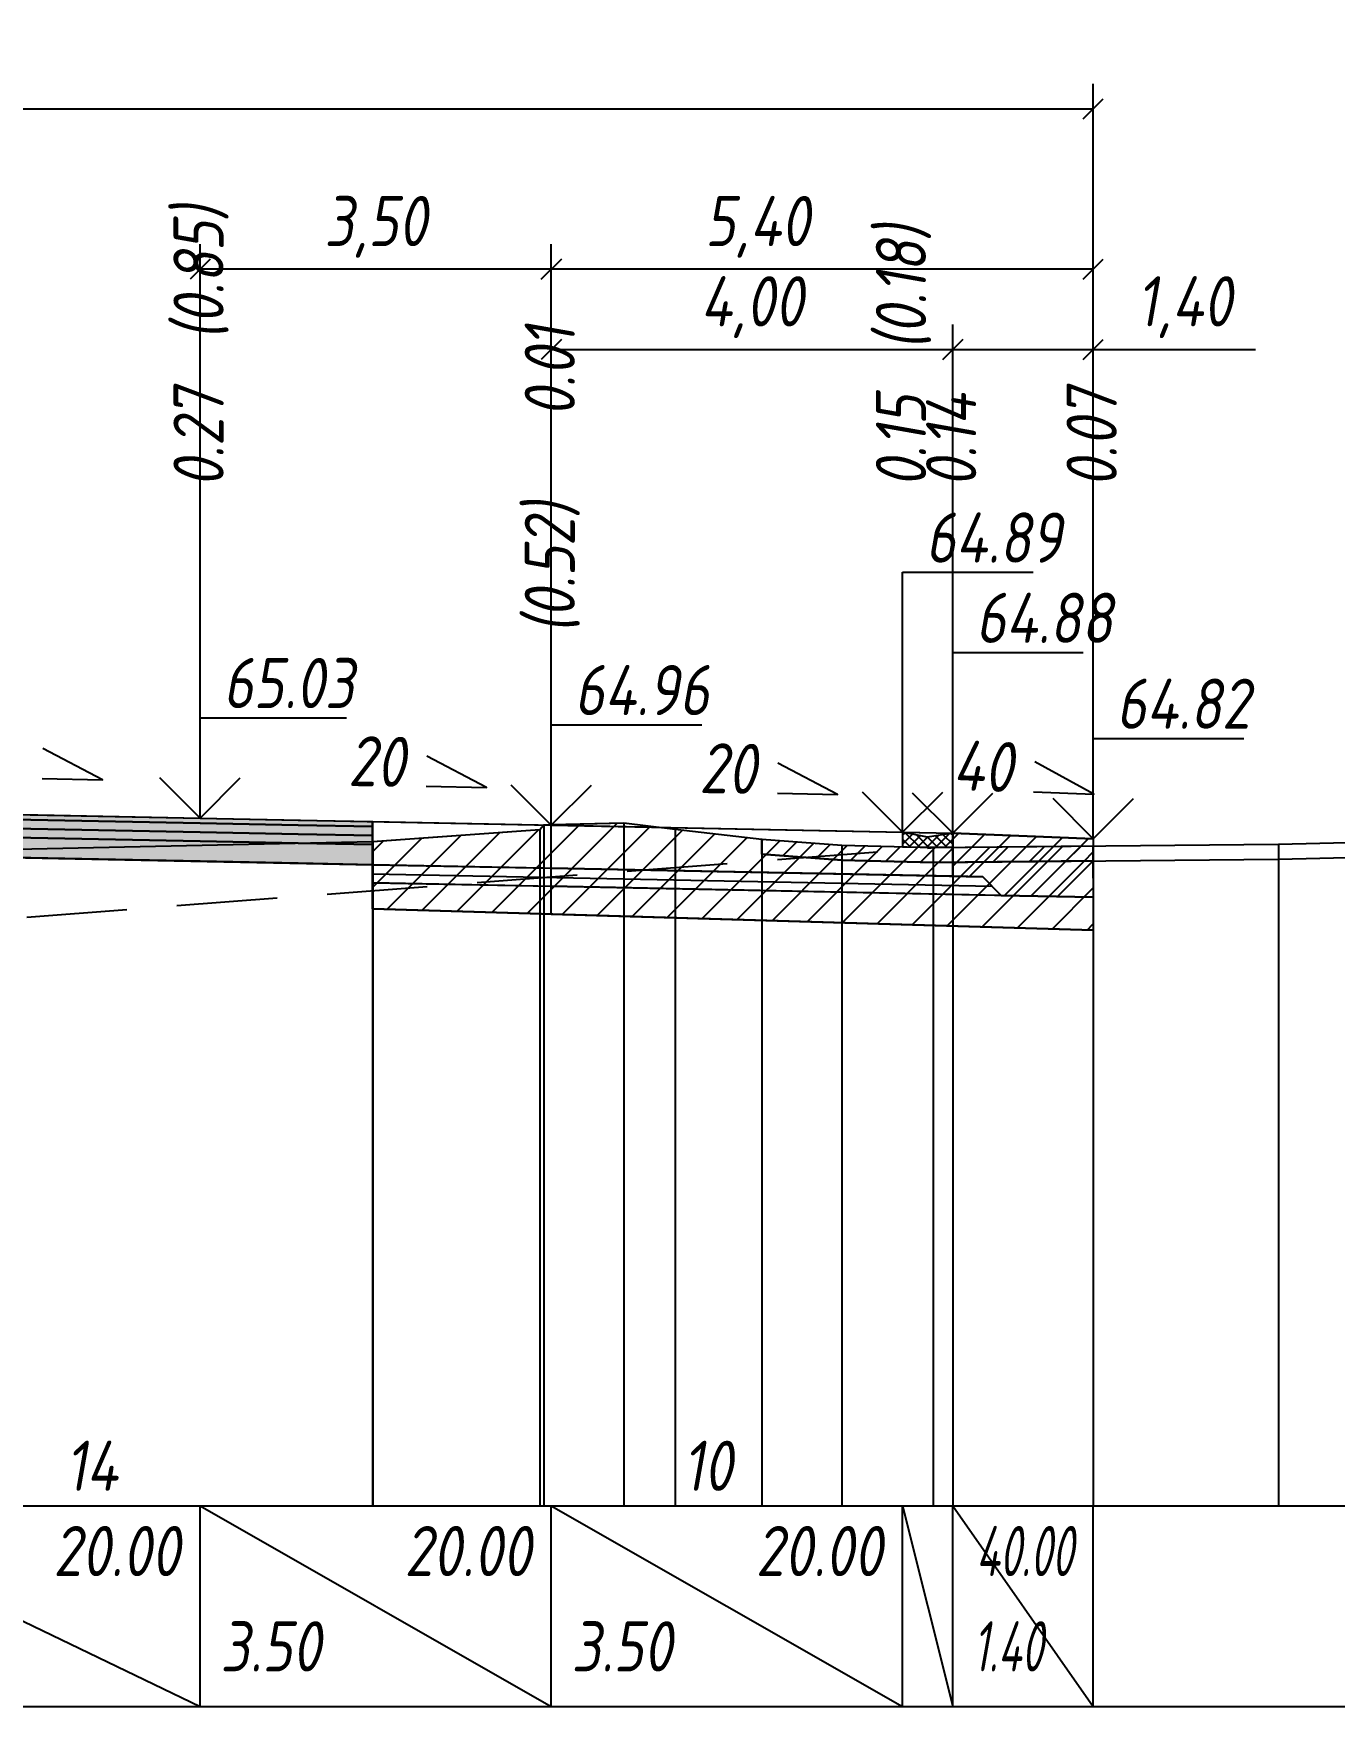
# Model space of a CAD drawing. Extents: x -717 to 1451, y -133302 to 233.
# Drawn here: x -279.3 to -214.5, y -126122 to -126038.6 of the extents above; entities that cross this region are included whole.
import ezdxf
from ezdxf.enums import TextEntityAlignment as Align

# ---------------------------------------------------------------- set-up
doc = ezdxf.new("R2010")
doc.units = 0
doc.linetypes.add('штриховая', pattern=[0.75, 0.5, -0.25])
for name, color, linetype in [('Интерполированный поперечник', 2, 'Continuous'), ('Код_514', 1, 'Continuous'), ('Контур_0', 7, 'Continuous'), ('Контур_2521', 7, 'Continuous'), ('Контур_2564', 7, 'Continuous'), ('Контур_2660', 7, 'Continuous'), ('Контур_2665', 7, 'Continuous'), ('Контур_400', 7, 'Continuous'), ('Контур_508', 7, 'Continuous'), ('Контур_512', 7, 'Continuous'), ('Контур_513', 7, 'Continuous'), ('Контур_818', 7, 'Continuous'), ('Красный поперечник', 1, 'Continuous'), ('Объём_2501', 7, 'Continuous'), ('Объём_2564', 7, 'Continuous'), ('Объём_2650', 7, 'Continuous'), ('Объём_2660', 7, 'Continuous'), ('Объём_2661', 7, 'Continuous'), ('Объём_2662', 7, 'Continuous'), ('Объём_2665', 7, 'Continuous'), ('Объём_2666', 7, 'Continuous'), ('Объём_2667', 7, 'Continuous'), ('Объём_2668', 7, 'Continuous'), ('Объём_2669', 7, 'Continuous'), ('Объём_2675', 7, 'Continuous'), ('Объём_2753', 7, 'Continuous'), ('Откосы', 7, 'Continuous'), ('Отметки покрытия', 7, 'Continuous'), ('Рабочие отметки', 7, 'Continuous'), ('Рабочие отметки доп.', 7, 'Continuous'), ('Слои выравнивания', 7, 'Continuous'), ('Таблица', 7, 'Continuous'), ('Уклоны проезжей части', 7, 'Continuous'), ('Черный поперечник', 3, 'Continuous')]:
    doc.layers.add(name, color=color, linetype=linetype)
for name, color, linetype, true_color in [('Контур_2540', 2, 'Continuous', 0xffff00), ('Контур_2560', 2, 'Continuous', 0xffff00), ('Контур_2561', 7, 'Continuous', 0xff8040), ('Контур_2562', 3, 'Continuous', 0x00ff00), ('Контур_2563', 7, 'Continuous', 0xff8000), ('Контур_2570', 7, 'Continuous', 0x80ff00), ('Контур_2725', 7, 'Continuous', 0x323232), ('Контур_2736', 4, 'Continuous', 0x00ffff), ('Контур_2737', 4, 'Continuous', 0x00ffff), ('Контур_2738', 4, 'Continuous', 0x00ffff), ('Контур_2739', 4, 'Continuous', 0x00ffff), ('Контур_2741', 4, 'Continuous', 0x00ffff), ('Контур_2742', 4, 'Continuous', 0x00ffff), ('Контур_2743', 4, 'Continuous', 0x00ffff), ('Контур_2744', 7, 'Continuous', 0xa4ffff), ('Контур_2745', 7, 'Continuous', 0xa4ffff), ('Контур_2747', 4, 'Continuous', 0x00ffff), ('Контур_2748', 4, 'Continuous', 0x00ffff), ('Контур_2749', 4, 'Continuous', 0x00ffff), ('Контур_2750', 4, 'Continuous', 0x00ffff), ('Контур_2751', 4, 'Continuous', 0x00ffff), ('Контур_2752', 4, 'Continuous', 0x00ffff), ('Контур_2760', 7, 'Continuous', 0x323232), ('Контур_2761', 7, 'Continuous', 0x323232), ('Контур_2762', 7, 'Continuous', 0x323232), ('Контур_2763', 7, 'Continuous', 0x323232), ('Контур_402', 7, 'Continuous', 0xff6464), ('Контур_703', 4, 'Continuous', 0x00ffff), ('Контур_705', 4, 'Continuous', 0x00ffff), ('Контур_707', 4, 'Continuous', 0x00ffff), ('Контур_720', 131, 'Continuous', 0xaaffff), ('Объём_2500', 7, 'Continuous', 0xc0c0c0), ('Объём_2520', 7, 'Continuous', 0x80ffff), ('Объём_2540', 2, 'Continuous', 0xffff00), ('Объём_2560', 2, 'Continuous', 0xffff00), ('Объём_2561', 7, 'Continuous', 0xff8040), ('Объём_2562', 3, 'Continuous', 0x00ff00), ('Объём_2563', 7, 'Continuous', 0xff8000), ('Объём_2570', 7, 'Continuous', 0x80ff00), ('Объём_2600', 7, 'Continuous', 0x808000), ('Объём_2746', 2, 'Continuous', 0xffff00)]:
    doc.layers.add(name, color=color, linetype=linetype, true_color=true_color)
doc.styles.get("Standard").update_dxf_attribs({"font": 'txt', "height": 2.5})
doc.styles.add('М', font='romand.shx', dxfattribs={"width": 0.8, "oblique": 10, "height": 2.5})
doc.dimstyles.new('ISO-25', dxfattribs={"dimtxt": 2.5, "dimasz": 2.5, "dimexe": 1.25, "dimexo": 0.625, "dimtad": 1, "dimtxsty": 'Standard', "dimcen": 2.5, "dimadec": 0, "dimazin": 0, "dimtfac": 1, "dimtmove": 0, "dimatfit": 3, "dimfxl": 1, "dimarcsym": 0})

# ---------------------------------------------------------------- blocks, each defined once
blk = doc.blocks.new('_Oblique')
at = {"color": 0, "linetype": 'ByBlock', "lineweight": -2}
blk.add_line((-0.5, -0.5), (0.5, 0.5), dxfattribs=at)
blk = doc.blocks.new('*D2664')
at = {"color": 0, "lineweight": -2, "transparency": 16777216}
for p, q in [((-233.524, -126077.935), (-233.524, -126053.145)), ((-226.524, -126078.215), (-226.524, -126053.145)), ((-233.524, -126054.395), (-226.524, -126054.395)), ((-226.524, -126054.395), (-218.443, -126054.395))]:
    blk.add_line(p, q, dxfattribs=at)
at = {"layer": 'Defpoints', "color": 0, "transparency": 16777216}
for p in [(-226.524, -126054.395), (-233.524, -126078.56), (-226.524, -126078.84)]:
    blk.add_point(p, dxfattribs=at)
at = {"color": 0, "lineweight": -2, "transparency": 16777216, "rotation": 180}
blk.add_blockref('_Oblique', (-233.524, -126054.395), dxfattribs=at)
at = {"color": 0, "lineweight": -2, "transparency": 16777216}
blk.add_blockref('_Oblique', (-226.524, -126054.395), dxfattribs=at)
at = {"color": 0, "transparency": 16777216, "insert": (-221.983, -126052.282), "char_height": 2.5, "width": 8.75, "attachment_point": 5, "style": 'М'}
blk.add_mtext('1,40', dxfattribs=at)
blk = doc.blocks.new('*D2666')
at = {"color": 0, "lineweight": -2, "transparency": 16777216}
for p, q in [((-253.524, -126077.535), (-253.524, -126053.145)), ((-233.524, -126077.935), (-233.524, -126053.145)), ((-253.524, -126054.395), (-233.524, -126054.395))]:
    blk.add_line(p, q, dxfattribs=at)
at = {"layer": 'Defpoints', "color": 0, "transparency": 16777216}
for p in [(-233.524, -126054.395), (-253.524, -126078.16), (-233.524, -126078.56)]:
    blk.add_point(p, dxfattribs=at)
at = {"color": 0, "lineweight": -2, "transparency": 16777216, "rotation": 180}
blk.add_blockref('_Oblique', (-253.524, -126054.395), dxfattribs=at)
at = {"color": 0, "lineweight": -2, "transparency": 16777216}
blk.add_blockref('_Oblique', (-233.524, -126054.395), dxfattribs=at)
at = {"color": 0, "transparency": 16777216, "insert": (-243.524, -126052.282), "char_height": 2.5, "width": 9.16667, "attachment_point": 5, "style": 'М'}
blk.add_mtext('4,00', dxfattribs=at)
blk = doc.blocks.new('*D2668')
at = {"color": 0, "lineweight": -2, "transparency": 16777216}
for p, q in [((-271.024, -126077.185), (-271.024, -126049.145)), ((-253.524, -126077.535), (-253.524, -126049.145)), ((-253.524, -126050.395), (-271.024, -126050.395))]:
    blk.add_line(p, q, dxfattribs=at)
at = {"layer": 'Defpoints', "color": 0, "transparency": 16777216}
for p in [(-271.024, -126050.395), (-271.024, -126077.81), (-253.524, -126078.16)]:
    blk.add_point(p, dxfattribs=at)
at = {"color": 0, "lineweight": -2, "transparency": 16777216, "rotation": 180}
blk.add_blockref('_Oblique', (-271.024, -126050.395), dxfattribs=at)
at = {"color": 0, "lineweight": -2, "transparency": 16777216}
blk.add_blockref('_Oblique', (-253.524, -126050.395), dxfattribs=at)
at = {"color": 0, "transparency": 16777216, "insert": (-262.274, -126048.282), "char_height": 2.5, "width": 9.58333, "attachment_point": 5, "style": 'М'}
blk.add_mtext('3,50', dxfattribs=at)
blk = doc.blocks.new('*D2669')
at = {"color": 0, "lineweight": -2, "transparency": 16777216}
for p, q in [((-253.524, -126077.535), (-253.524, -126049.145)), ((-226.524, -126078.215), (-226.524, -126049.145)), ((-226.524, -126050.395), (-253.524, -126050.395))]:
    blk.add_line(p, q, dxfattribs=at)
at = {"layer": 'Defpoints', "color": 0, "transparency": 16777216}
for p in [(-253.524, -126050.395), (-253.524, -126078.16), (-226.524, -126078.84)]:
    blk.add_point(p, dxfattribs=at)
at = {"color": 0, "lineweight": -2, "transparency": 16777216, "rotation": 180}
blk.add_blockref('_Oblique', (-253.524, -126050.395), dxfattribs=at)
at = {"color": 0, "lineweight": -2, "transparency": 16777216}
blk.add_blockref('_Oblique', (-226.524, -126050.395), dxfattribs=at)
at = {"color": 0, "transparency": 16777216, "insert": (-243.257, -126048.282), "char_height": 2.5, "width": 9.58333, "attachment_point": 5, "style": 'М'}
blk.add_mtext('5,40', dxfattribs=at)
blk = doc.blocks.new('*D2671')
at = {"color": 0, "lineweight": -2, "transparency": 16777216}
for p, q in [((-361.524, -126078.498), (-361.524, -126041.145)), ((-226.524, -126078.215), (-226.524, -126041.145)), ((-361.524, -126042.395), (-226.524, -126042.395))]:
    blk.add_line(p, q, dxfattribs=at)
at = {"layer": 'Defpoints', "color": 0, "transparency": 16777216}
for p in [(-226.524, -126042.395), (-361.524, -126079.123), (-226.524, -126078.84)]:
    blk.add_point(p, dxfattribs=at)
at = {"color": 0, "lineweight": -2, "transparency": 16777216, "rotation": 180}
blk.add_blockref('_Oblique', (-361.524, -126042.395), dxfattribs=at)
at = {"color": 0, "lineweight": -2, "transparency": 16777216}
blk.add_blockref('_Oblique', (-226.524, -126042.395), dxfattribs=at)
at = {"color": 0, "transparency": 16777216, "insert": (-294.024, -126040.282), "char_height": 2.5, "width": 11.66667, "attachment_point": 5, "style": 'М'}
blk.add_mtext('27,00', dxfattribs=at)

msp = doc.modelspace()

# ---------------------------------------------------------------- hatches: boundary and pattern name
h = msp.add_hatch()
h.set_pattern_fill('ANSI37', color=256, scale=0.1)
h.set_pattern_definition([(45, (-234.77294, -126078.69816), (-0.22451, 0.22451), []), (135, (-234.77294, -126078.69816), (-0.22451, -0.22451), [])])
h.paths.add_polyline_path([(-236.023, -126078.448), (-236.022, -126079.174), (-233.518, -126079.201), (-233.524, -126078.497), (-234.773, -126078.698)])
at = {"layer": 'Объём_2563'}
h = msp.add_hatch(dxfattribs=at)
h.set_pattern_fill('ANSI31', color=256, scale=0.3)
h.set_pattern_definition([(45, (-483.3025, 24.975), (-0.673519209, 0.673519209), [])])
h.paths.add_polyline_path([(-231.105, -126081.596), (-232.024, -126080.677), (-233.524, -126080.647), (-233.524, -126078.497), (-226.524, -126078.777), (-226.524, -126081.687)])
at = {"layer": 'Объём_2570'}
h = msp.add_hatch(dxfattribs=at)
h.set_pattern_fill('ANSI31', color=256, scale=0.2)
h.set_pattern_definition([(45, (-483.30246, 24.97495), (-0.449012806, 0.449012806), [])])
h.paths.add_polyline_path([(-226.524, -126079.884), (-234.492, -126079.966), (-239.042, -126079.845), (-243.036, -126079.548), (-243.036, -126078.798), (-239.042, -126079.095), (-234.492, -126079.216), (-226.524, -126079.134)])
at = {"layer": 'Объём_2600'}
h = msp.add_hatch(dxfattribs=at)
h.set_pattern_fill('ANSI31', color=6, scale=0.4)
h.set_pattern_definition([(45, (-483.3025, 24.975), (-0.898025612, 0.898025612), [])])
h.paths.add_polyline_path([(-226.524, -126083.34), (-262.428, -126082.263), (-262.423, -126078.914), (-254.094, -126078.308), (-253.892, -126078.08), (-249.911, -126077.982), (-247.35, -126078.305), (-243.036, -126078.798), (-243.036, -126079.548), (-239.042, -126079.845), (-234.492, -126079.966), (-226.524, -126079.884)])
at = {"layer": 'Слои выравнивания'}
for color, points in [(2, [(-290.429, -126077.359), (-271.024, -126077.747), (-266.136, -126077.845), (-262.428, -126077.919), (-262.428, -126078.169), (-266.136, -126078.095), (-271.024, -126077.997), (-290.429, -126077.609)]), (3, [(-290.429, -126077.609), (-271.024, -126077.997), (-266.136, -126078.095), (-262.428, -126078.169), (-262.428, -126078.619), (-266.136, -126078.545), (-271.024, -126078.447), (-290.429, -126078.059)]), (4, [(-290.429, -126078.059), (-271.024, -126078.447), (-266.136, -126078.545), (-262.428, -126078.619), (-262.428, -126079.069), (-266.136, -126078.995), (-271.024, -126078.897), (-290.429, -126078.509)]), (5, [(-290.429, -126078.509), (-271.024, -126078.897), (-266.136, -126078.995), (-262.428, -126079.069), (-262.428, -126080.069), (-266.136, -126079.995), (-271.024, -126079.897), (-290.429, -126079.509)])]:
    msp.add_hatch(color=color, dxfattribs=at).paths.add_polyline_path(points)

# ---------------------------------------------------------------- linework, layer by layer
msp.add_lwpolyline([(-236.023, -126078.448), (-236.022, -126079.174), (-233.518, -126079.201), (-233.524, -126078.497), (-234.773, -126078.698), (-236.023, -126078.448)])
at = {"layer": 'Интерполированный поперечник', "linetype": 'штриховая', "ltscale": 10, "flags": 128}
msp.add_lwpolyline([(-384.346, -126090.71), (-234.418, -126079.215)], dxfattribs=at)
at = {"layer": 'Код_514'}
for p, q in [((-291.774, -126112.025), (-271.024, -126122.025)), ((-271.024, -126122.025), (-271.024, -126112.025)), ((-271.024, -126112.025), (-253.524, -126122.025)), ((-253.524, -126122.025), (-253.524, -126112.025)), ((-253.524, -126112.025), (-236.024, -126122.025)), ((-236.024, -126122.025), (-236.024, -126112.025)), ((-236.024, -126112.025), (-233.524, -126122.025)), ((-233.524, -126122.025), (-233.524, -126112.025)), ((-233.524, -126112.025), (-226.524, -126122.025)), ((-226.524, -126122.025), (-226.524, -126112.025))]:
    msp.add_line(p, q, dxfattribs=at)
at = {"layer": 'Контур_0', "flags": 128}
for points in [[(-262.428, -126077.919), (-233.524, -126078.497), (-233.524, -126080.647), (-262.428, -126080.069), (-262.428, -126077.919), (-262.428, -126077.919)], [(-226.524, -126078.777), (-226.524, -126078.777), (-226.524, -126078.777), (-226.524, -126078.777), (-226.524, -126078.777), (-226.524, -126078.777), (-226.524, -126078.777), (-226.524, -126078.777), (-226.524, -126078.777), (-226.524, -126078.777), (-226.524, -126078.777), (-226.524, -126078.777), (-226.524, -126078.777), (-226.524, -126078.777), (-226.524, -126078.777), (-226.524, -126080.734)], [(-226.524, -126078.777), (-226.524, -126078.777), (-226.524, -126078.777), (-226.524, -126078.777), (-226.524, -126078.777), (-226.524, -126078.777), (-226.524, -126078.777), (-226.524, -126078.777), (-226.524, -126078.777), (-226.524, -126078.777), (-226.524, -126078.777), (-226.524, -126078.777), (-226.524, -126078.777), (-226.524, -126078.777), (-226.524, -126078.777), (-226.524, -126080.734), (-226.524, -126080.734), (-226.524, -126079.134), (-226.524, -126079.134), (-226.524, -126079.134), (-226.524, -126079.134), (-226.524, -126079.134), (-226.524, -126079.134), (-226.524, -126079.134), (-226.524, -126079.134), (-226.524, -126079.134), (-226.524, -126079.134), (-226.524, -126079.134), (-226.524, -126079.134), (-226.524, -126079.134)], [(-253.524, -126080.247), (-232.024, -126080.677), (-231.105, -126081.596), (-262.428, -126080.969), (-262.428, -126080.069), (-253.524, -126080.247), (-253.524, -126080.247)], [(-233.524, -126080.647), (-232.024, -126080.677), (-231.105, -126081.596), (-226.524, -126081.687)]]:
    msp.add_lwpolyline(points, dxfattribs=at)
at = {"layer": 'Контур_2521', "color": 250, "flags": 128}
msp.add_lwpolyline([(-262.428, -126080.519), (-231.564, -126081.137)], dxfattribs=at)
at = {"layer": 'Контур_2540', "flags": 128}
msp.add_lwpolyline([(-253.524, -126081.147), (-226.524, -126081.687), (-226.524, -126083.34), (-262.428, -126082.263), (-262.428, -126080.969), (-253.524, -126081.147), (-253.524, -126081.147)], dxfattribs=at)
at = {"layer": 'Контур_2560', "flags": 128}
msp.add_lwpolyline([(-233.524, -126078.497), (-226.524, -126078.777), (-226.524, -126078.777), (-226.524, -126078.777)], dxfattribs=at)
at = {"layer": 'Контур_2561', "flags": 128}
msp.add_lwpolyline([(-233.524, -126078.497), (-233.524, -126078.497), (-226.524, -126078.777), (-226.524, -126078.777), (-233.524, -126078.497)], dxfattribs=at)
at = {"layer": 'Контур_2562', "flags": 128}
msp.add_lwpolyline([(-226.524, -126078.777), (-226.524, -126078.777), (-226.524, -126078.777), (-226.524, -126078.777), (-226.524, -126078.777)], dxfattribs=at)
at = {"layer": 'Контур_2563', "flags": 128}
msp.add_lwpolyline([(-231.105, -126081.596), (-232.024, -126080.677), (-233.524, -126080.647), (-233.524, -126078.497), (-226.524, -126078.777), (-226.524, -126081.687), (-231.105, -126081.596), (-231.105, -126081.596)], dxfattribs=at)
at = {"layer": 'Контур_2564', "flags": 128}
msp.add_lwpolyline([(-233.524, -126078.497), (-226.524, -126078.777)], dxfattribs=at)
at = {"layer": 'Контур_2570', "flags": 128}
msp.add_lwpolyline([(-342.381, -126080.431), (-316.427, -126079.994), (-309.176, -126079.868), (-299.613, -126079.704), (-291.774, -126079.538), (-262.428, -126078.917), (-262.423, -126078.914), (-254.094, -126078.308), (-253.892, -126078.08), (-249.911, -126077.982), (-247.35, -126078.305), (-243.036, -126078.798), (-243.036, -126079.548), (-239.042, -126079.845), (-234.492, -126079.966), (-234.492, -126079.966), (-217.284, -126079.788), (-201.524, -126079.406)], dxfattribs=at)
at = {"layer": 'Контур_2660', "flags": 128}
msp.add_lwpolyline([(-262.428, -126082.263), (-226.524, -126083.34)], dxfattribs=at)
at = {"layer": 'Контур_2665', "flags": 128}
msp.add_lwpolyline([(-226.524, -126078.777), (-226.524, -126078.777)], dxfattribs=at)
at = {"layer": 'Контур_2725', "flags": 128}
msp.add_lwpolyline([(-342.381, -126080.495), (-330.024, -126080.247), (-322.413, -126080.095), (-322.413, -126080.145), (-316.427, -126080.026), (-312.524, -126079.947), (-309.176, -126079.881), (-304.71, -126079.791), (-304.71, -126079.841), (-299.613, -126079.739), (-291.774, -126079.582), (-291.774, -126079.538), (-291.644, -126079.535), (-290.429, -126079.559), (-290.429, -126079.509), (-271.024, -126079.897), (-266.136, -126079.995), (-262.428, -126080.069)], dxfattribs=at)
at = {"layer": 'Контур_2736', "flags": 128}
msp.add_lwpolyline([(-226.524, -126078.777), (-226.524, -126078.777)], dxfattribs=at)
at = {"layer": 'Контур_2737', "flags": 128}
msp.add_lwpolyline([(-226.524, -126078.777), (-226.524, -126078.777)], dxfattribs=at)
at = {"layer": 'Контур_2738', "flags": 128}
msp.add_lwpolyline([(-226.524, -126078.777), (-226.524, -126078.777)], dxfattribs=at)
at = {"layer": 'Контур_2739', "flags": 128}
msp.add_lwpolyline([(-226.524, -126078.777), (-226.524, -126078.777)], dxfattribs=at)
at = {"layer": 'Контур_2741', "flags": 128}
msp.add_lwpolyline([(-226.524, -126079.134), (-226.524, -126079.134)], dxfattribs=at)
at = {"layer": 'Контур_2742', "flags": 128}
msp.add_lwpolyline([(-226.524, -126079.134), (-226.524, -126079.134)], dxfattribs=at)
at = {"layer": 'Контур_2743', "flags": 128}
msp.add_lwpolyline([(-226.524, -126079.134), (-226.524, -126079.134)], dxfattribs=at)
at = {"layer": 'Контур_2744', "flags": 128}
msp.add_lwpolyline([(-226.524, -126079.134), (-226.524, -126079.134)], dxfattribs=at)
msp.add_lwpolyline([(-226.524, -126079.134), (-226.524, -126079.134)], dxfattribs=at)
msp.add_lwpolyline([(-226.524, -126079.134), (-226.524, -126079.134)], dxfattribs=at)
msp.add_lwpolyline([(-226.524, -126079.134), (-226.524, -126079.134)], dxfattribs=at)
msp.add_lwpolyline([(-226.524, -126079.134), (-226.524, -126079.134)], dxfattribs=at)
msp.add_lwpolyline([(-226.524, -126079.134), (-226.524, -126079.134)], dxfattribs=at)
at = {"layer": 'Контур_2745', "flags": 128}
msp.add_lwpolyline([(-226.524, -126078.777), (-226.524, -126078.777)], dxfattribs=at)
msp.add_lwpolyline([(-226.524, -126078.777), (-226.524, -126078.777)], dxfattribs=at)
msp.add_lwpolyline([(-226.524, -126078.777), (-226.524, -126078.777)], dxfattribs=at)
msp.add_lwpolyline([(-226.524, -126078.777), (-226.524, -126078.777)], dxfattribs=at)
msp.add_lwpolyline([(-226.524, -126078.777), (-226.524, -126078.777)], dxfattribs=at)
msp.add_lwpolyline([(-226.524, -126078.777), (-226.524, -126078.777)], dxfattribs=at)
at = {"layer": 'Контур_2747', "flags": 128}
msp.add_lwpolyline([(-226.524, -126078.777), (-226.524, -126078.777)], dxfattribs=at)
at = {"layer": 'Контур_2748', "flags": 128}
msp.add_lwpolyline([(-226.524, -126078.777), (-226.524, -126078.777)], dxfattribs=at)
at = {"layer": 'Контур_2749', "flags": 128}
msp.add_lwpolyline([(-226.524, -126078.777), (-226.524, -126078.777)], dxfattribs=at)
at = {"layer": 'Контур_2750', "flags": 128}
msp.add_lwpolyline([(-226.524, -126079.134), (-226.524, -126079.134)], dxfattribs=at)
at = {"layer": 'Контур_2751', "flags": 128}
msp.add_lwpolyline([(-226.524, -126079.134), (-226.524, -126079.134)], dxfattribs=at)
at = {"layer": 'Контур_2752', "flags": 128}
msp.add_lwpolyline([(-226.524, -126079.134), (-226.524, -126079.134)], dxfattribs=at)
at = {"layer": 'Контур_2760', "flags": 128}
msp.add_lwpolyline([(-344.881, -126078.395), (-342.381, -126078.345), (-330.024, -126078.097), (-322.413, -126077.945), (-316.427, -126077.826), (-312.524, -126077.747), (-309.176, -126077.681), (-304.71, -126077.591), (-299.613, -126077.489), (-291.774, -126077.332), (-291.644, -126077.335), (-290.429, -126077.359), (-271.024, -126077.747), (-266.136, -126077.845), (-262.428, -126077.919)], dxfattribs=at)
at = {"layer": 'Контур_2761', "flags": 128}
msp.add_lwpolyline([(-342.381, -126078.595), (-330.024, -126078.347), (-322.413, -126078.195), (-316.427, -126078.076), (-312.524, -126077.997), (-309.176, -126077.931), (-304.71, -126077.841), (-299.613, -126077.739), (-291.774, -126077.582), (-291.644, -126077.585), (-290.429, -126077.609), (-271.024, -126077.997), (-266.136, -126078.095), (-262.428, -126078.169)], dxfattribs=at)
at = {"layer": 'Контур_2762', "flags": 128}
msp.add_lwpolyline([(-342.381, -126079.045), (-330.024, -126078.797), (-322.413, -126078.645), (-316.427, -126078.526), (-312.524, -126078.447), (-309.176, -126078.381), (-304.71, -126078.291), (-299.613, -126078.189), (-291.774, -126078.032), (-291.644, -126078.035), (-290.429, -126078.059), (-271.024, -126078.447), (-266.136, -126078.545), (-262.428, -126078.619)], dxfattribs=at)
at = {"layer": 'Контур_2763', "flags": 128}
msp.add_lwpolyline([(-342.381, -126079.495), (-330.024, -126079.247), (-322.413, -126079.095), (-316.427, -126078.976), (-312.524, -126078.897), (-309.176, -126078.831), (-304.71, -126078.741), (-299.613, -126078.639), (-291.774, -126078.482), (-291.644, -126078.485), (-290.429, -126078.509), (-271.024, -126078.897), (-266.136, -126078.995), (-262.428, -126079.069)], dxfattribs=at)
at = {"layer": 'Контур_400', "flags": 128}
msp.add_lwpolyline([(-291.774, -126077.332), (-271.024, -126077.747), (-253.524, -126078.097), (-253.524, -126078.097), (-253.524, -126078.097), (-253.524, -126078.097), (-236.024, -126078.447), (-236.024, -126078.447), (-233.524, -126078.497)], dxfattribs=at)
at = {"layer": 'Контур_402', "flags": 128}
msp.add_lwpolyline([(-342.381, -126080.495), (-322.413, -126080.095), (-322.413, -126080.145), (-304.71, -126079.791), (-304.71, -126079.841), (-291.774, -126079.582), (-291.774, -126079.538), (-291.644, -126079.535), (-290.429, -126079.559), (-290.429, -126079.509), (-262.428, -126080.069), (-262.428, -126082.263), (-226.524, -126083.34)], dxfattribs=at)
at = {"layer": 'Контур_508', "flags": 128}
msp.add_lwpolyline([(-342.381, -126080.495), (-322.413, -126080.095), (-322.413, -126080.145), (-304.71, -126079.791), (-304.71, -126079.841), (-291.774, -126079.582), (-291.774, -126079.538), (-291.644, -126079.535), (-290.429, -126079.559), (-290.429, -126079.509), (-262.428, -126080.069), (-262.428, -126082.263), (-226.524, -126083.34)], dxfattribs=at)
at = {"layer": 'Контур_512', "flags": 128}
msp.add_lwpolyline([(-262.428, -126082.263), (-226.524, -126083.34)], dxfattribs=at)
at = {"layer": 'Контур_513', "flags": 128}
msp.add_lwpolyline([(-342.381, -126080.495), (-322.413, -126080.095), (-322.413, -126080.145), (-304.71, -126079.791), (-304.71, -126079.841), (-291.774, -126079.582), (-291.774, -126079.538), (-291.644, -126079.535), (-290.429, -126079.559), (-290.429, -126079.509), (-262.428, -126080.069), (-262.428, -126082.263), (-226.524, -126083.34)], dxfattribs=at)
at = {"layer": 'Контур_703', "flags": 128}
for points in [[(-226.524, -126078.777), (-226.524, -126078.777)], [(-226.524, -126078.777), (-226.524, -126080.734)]]:
    msp.add_lwpolyline(points, dxfattribs=at)
at = {"layer": 'Контур_705', "flags": 128}
msp.add_lwpolyline([(-226.524, -126078.777), (-226.524, -126078.777)], dxfattribs=at)
at = {"layer": 'Контур_707', "flags": 128}
msp.add_lwpolyline([(-226.524, -126080.734), (-226.524, -126079.134)], dxfattribs=at)
at = {"layer": 'Контур_720', "flags": 128}
msp.add_lwpolyline([(-226.524, -126080.734), (-226.524, -126080.734)], dxfattribs=at)
at = {"layer": 'Контур_818', "flags": 128}
msp.add_lwpolyline([(-342.381, -126080.431), (-316.427, -126079.994), (-309.176, -126079.868), (-299.613, -126079.704), (-291.774, -126079.538), (-262.428, -126078.917), (-262.423, -126078.914), (-254.094, -126078.308), (-253.892, -126078.08), (-249.911, -126077.982), (-247.35, -126078.305), (-243.036, -126078.798), (-243.036, -126079.548), (-239.042, -126079.845), (-234.492, -126079.966), (-234.492, -126079.966), (-226.524, -126079.884)], dxfattribs=at)
at = {"layer": 'Красный поперечник'}
for p, q in [((-291.774, -126077.332), (-271.024, -126077.747)), ((-271.024, -126077.747), (-253.524, -126078.097)), ((-253.524, -126078.097), (-236.024, -126078.447)), ((-236.024, -126078.447), (-233.524, -126078.497)), ((-233.524, -126078.497), (-226.524, -126078.777)), ((-262.428, -126082.263), (-262.428, -126112.025)), ((-226.524, -126083.34), (-226.524, -126112.025))]:
    msp.add_line(p, q, dxfattribs=at)
at = {"layer": 'Объём_2500', "flags": 128}
for points in [[(-262.428, -126077.919), (-233.524, -126078.497), (-233.524, -126080.647), (-262.428, -126080.069), (-262.428, -126077.919), (-262.428, -126077.919)], [(-253.524, -126078.097), (-233.524, -126078.497), (-233.524, -126080.647), (-253.524, -126080.247), (-253.524, -126078.097)]]:
    msp.add_lwpolyline(points, dxfattribs=at)
at = {"layer": 'Объём_2501', "flags": 128}
for points in [[(-291.774, -126077.332), (-271.024, -126077.747), (-253.524, -126078.097), (-253.524, -126078.097), (-253.524, -126078.097), (-253.524, -126078.097), (-236.024, -126078.447), (-236.024, -126078.447), (-233.524, -126078.497)], [(-253.524, -126078.097), (-236.024, -126078.447), (-236.024, -126078.447), (-233.524, -126078.497)]]:
    msp.add_lwpolyline(points, dxfattribs=at)
at = {"layer": 'Объём_2520', "color": 250, "flags": 128}
for points in [[(-253.524, -126080.247), (-232.024, -126080.677), (-231.105, -126081.596), (-262.428, -126080.969), (-262.428, -126080.069), (-253.524, -126080.247), (-253.524, -126080.247)], [(-253.524, -126080.247), (-232.024, -126080.677), (-231.105, -126081.596), (-253.524, -126081.147), (-253.524, -126080.247)]]:
    msp.add_lwpolyline(points, dxfattribs=at)
at = {"layer": 'Объём_2540', "flags": 128}
for points in [[(-253.524, -126081.147), (-226.524, -126081.687), (-226.524, -126083.34), (-262.428, -126082.263), (-262.428, -126080.969), (-253.524, -126081.147), (-253.524, -126081.147)], [(-253.524, -126081.147), (-226.524, -126081.687), (-226.524, -126083.34), (-253.524, -126082.53), (-253.524, -126081.147)]]:
    msp.add_lwpolyline(points, dxfattribs=at)
at = {"layer": 'Объём_2560', "flags": 128}
msp.add_lwpolyline([(-233.524, -126078.497), (-226.524, -126078.777), (-226.524, -126078.777), (-226.524, -126078.777)], dxfattribs=at)
msp.add_lwpolyline([(-233.524, -126078.497), (-226.524, -126078.777), (-226.524, -126078.777), (-226.524, -126078.777)], dxfattribs=at)
at = {"layer": 'Объём_2561', "flags": 128}
msp.add_lwpolyline([(-233.524, -126078.497), (-233.524, -126078.497), (-226.524, -126078.777), (-226.524, -126078.777), (-233.524, -126078.497)], dxfattribs=at)
msp.add_lwpolyline([(-233.524, -126078.497), (-233.524, -126078.497), (-226.524, -126078.777), (-226.524, -126078.777), (-233.524, -126078.497)], dxfattribs=at)
at = {"layer": 'Объём_2562', "flags": 128}
msp.add_lwpolyline([(-226.524, -126078.777), (-226.524, -126078.777), (-226.524, -126078.777), (-226.524, -126078.777), (-226.524, -126078.777)], dxfattribs=at)
msp.add_lwpolyline([(-226.524, -126078.777), (-226.524, -126078.777), (-226.524, -126078.777), (-226.524, -126078.777), (-226.524, -126078.777)], dxfattribs=at)
at = {"layer": 'Объём_2563', "color": 250, "flags": 128}
msp.add_lwpolyline([(-231.105, -126081.596), (-232.024, -126080.677), (-233.524, -126080.647), (-233.524, -126078.497), (-226.524, -126078.777), (-226.524, -126081.687), (-231.105, -126081.596), (-231.105, -126081.596)], dxfattribs=at)
msp.add_lwpolyline([(-231.105, -126081.596), (-232.024, -126080.677), (-233.524, -126080.647), (-233.524, -126078.497), (-226.524, -126078.777), (-226.524, -126081.687), (-231.105, -126081.596), (-231.105, -126081.596)], dxfattribs=at)
at = {"layer": 'Объём_2564', "flags": 128}
msp.add_lwpolyline([(-233.524, -126078.497), (-226.524, -126078.777)], dxfattribs=at)
msp.add_lwpolyline([(-233.524, -126078.497), (-226.524, -126078.777)], dxfattribs=at)
at = {"layer": 'Объём_2570', "flags": 128}
msp.add_lwpolyline([(-226.524, -126079.884), (-234.492, -126079.966), (-239.042, -126079.845), (-243.036, -126079.548), (-243.036, -126078.798), (-239.042, -126079.095), (-234.492, -126079.216), (-226.524, -126079.134), (-226.524, -126079.884), (-226.524, -126079.884)], dxfattribs=at)
msp.add_lwpolyline([(-226.524, -126079.884), (-234.492, -126079.966), (-239.042, -126079.845), (-243.036, -126079.548), (-243.036, -126078.798), (-239.042, -126079.095), (-234.492, -126079.216), (-226.524, -126079.134), (-226.524, -126079.884), (-226.524, -126079.884)], dxfattribs=at)
at = {"layer": 'Объём_2650', "color": 6, "flags": 128}
for points in [[(-226.524, -126083.34), (-262.428, -126082.263), (-262.423, -126078.914), (-254.094, -126078.308), (-253.892, -126078.08), (-249.911, -126077.982), (-247.35, -126078.305), (-243.036, -126078.798), (-243.036, -126079.548), (-239.042, -126079.845), (-234.492, -126079.966), (-226.524, -126079.884), (-226.524, -126083.34), (-226.524, -126083.34)], [(-253.524, -126078.071), (-249.911, -126077.982), (-247.35, -126078.305), (-243.036, -126078.798), (-243.036, -126079.548), (-239.042, -126079.845), (-234.492, -126079.966), (-226.524, -126079.884), (-226.524, -126083.34), (-226.524, -126083.34), (-226.524, -126083.34), (-253.524, -126082.53), (-253.524, -126078.071)]]:
    msp.add_lwpolyline(points, dxfattribs=at)
at = {"layer": 'Объём_2660', "flags": 128}
for points in [[(-262.428, -126082.263), (-226.524, -126083.34)], [(-253.524, -126082.53), (-226.524, -126083.34)]]:
    msp.add_lwpolyline(points, dxfattribs=at)
at = {"layer": 'Объём_2661', "flags": 128}
msp.add_lwpolyline([(-226.524, -126078.777), (-226.524, -126080.734)], dxfattribs=at)
msp.add_lwpolyline([(-226.524, -126078.777), (-226.524, -126080.734)], dxfattribs=at)
at = {"layer": 'Объём_2662', "flags": 128}
msp.add_lwpolyline([(-226.524, -126080.734), (-226.524, -126079.134)], dxfattribs=at)
msp.add_lwpolyline([(-226.524, -126080.734), (-226.524, -126079.134)], dxfattribs=at)
at = {"layer": 'Объём_2665', "flags": 128}
msp.add_lwpolyline([(-226.524, -126078.777), (-226.524, -126078.777)], dxfattribs=at)
msp.add_lwpolyline([(-226.524, -126078.777), (-226.524, -126078.777)], dxfattribs=at)
at = {"layer": 'Объём_2666', "flags": 128}
msp.add_lwpolyline([(-226.524, -126078.777), (-226.524, -126078.777)], dxfattribs=at)
msp.add_lwpolyline([(-226.524, -126078.777), (-226.524, -126078.777)], dxfattribs=at)
at = {"layer": 'Объём_2667', "flags": 128}
for points in [[(-226.524, -126078.777), (-226.524, -126078.777)], [(-226.524, -126078.777), (-226.524, -126078.777)], [(-226.524, -126079.134), (-226.524, -126079.134)], [(-226.524, -126079.134), (-226.524, -126079.134)]]:
    msp.add_lwpolyline(points, dxfattribs=at)
at = {"layer": 'Объём_2668', "flags": 128}
for points in [[(-226.524, -126078.777), (-226.524, -126078.777)], [(-226.524, -126078.777), (-226.524, -126078.777)], [(-226.524, -126079.134), (-226.524, -126079.134)], [(-226.524, -126079.134), (-226.524, -126079.134)]]:
    msp.add_lwpolyline(points, dxfattribs=at)
at = {"layer": 'Объём_2669', "flags": 128}
for points in [[(-226.524, -126078.777), (-226.524, -126078.777)], [(-226.524, -126078.777), (-226.524, -126078.777)], [(-226.524, -126079.134), (-226.524, -126079.134)], [(-226.524, -126079.134), (-226.524, -126079.134)]]:
    msp.add_lwpolyline(points, dxfattribs=at)
at = {"layer": 'Объём_2675', "flags": 128}
for points in [[(-226.524, -126078.777), (-226.524, -126078.777)], [(-226.524, -126078.777), (-226.524, -126078.777)], [(-226.524, -126078.777), (-226.524, -126078.777)], [(-226.524, -126078.777), (-226.524, -126078.777)], [(-226.524, -126078.777), (-226.524, -126078.777)], [(-226.524, -126078.777), (-226.524, -126078.777)], [(-226.524, -126078.777), (-226.524, -126078.777)], [(-226.524, -126078.777), (-226.524, -126078.777)], [(-226.524, -126078.777), (-226.524, -126078.777)], [(-226.524, -126078.777), (-226.524, -126078.777)], [(-226.524, -126078.777), (-226.524, -126078.777)], [(-226.524, -126078.777), (-226.524, -126078.777)], [(-226.524, -126079.134), (-226.524, -126079.134)], [(-226.524, -126079.134), (-226.524, -126079.134)], [(-226.524, -126079.134), (-226.524, -126079.134)], [(-226.524, -126079.134), (-226.524, -126079.134)], [(-226.524, -126079.134), (-226.524, -126079.134)], [(-226.524, -126079.134), (-226.524, -126079.134)], [(-226.524, -126079.134), (-226.524, -126079.134)], [(-226.524, -126079.134), (-226.524, -126079.134)], [(-226.524, -126079.134), (-226.524, -126079.134)], [(-226.524, -126079.134), (-226.524, -126079.134)], [(-226.524, -126079.134), (-226.524, -126079.134)], [(-226.524, -126079.134), (-226.524, -126079.134)]]:
    msp.add_lwpolyline(points, dxfattribs=at)
at = {"layer": 'Объём_2746', "flags": 128}
for points in [[(-254.094, -126078.308), (-253.901, -126078.09), (-248.143, -126078.205), (-247.35, -126078.305), (-243.036, -126078.798), (-243.036, -126079.548), (-239.042, -126079.845), (-234.492, -126079.966), (-226.524, -126079.884), (-226.524, -126083.34), (-262.423, -126082.263), (-262.428, -126078.917), (-254.094, -126078.308), (-254.094, -126078.308)], [(-253.524, -126078.097), (-248.143, -126078.205), (-247.35, -126078.305), (-243.036, -126078.798), (-243.036, -126079.548), (-239.042, -126079.845), (-234.492, -126079.966), (-226.524, -126079.884), (-226.524, -126083.34), (-253.524, -126082.53), (-253.524, -126078.097)]]:
    msp.add_lwpolyline(points, dxfattribs=at)
at = {"layer": 'Объём_2753', "flags": 128}
msp.add_lwpolyline([(-262.428, -126077.919), (-262.428, -126077.919)], dxfattribs=at)
at = {"layer": 'Откосы', "color": 1, "flags": 128}
for points in [[(-278.885, -126075.773), (-275.886, -126075.833), (-278.855, -126074.274)], [(-259.76, -126076.156), (-256.761, -126076.216), (-259.73, -126074.656)], [(-242.26, -126076.506), (-239.261, -126076.566), (-242.23, -126075.006)], [(-229.493, -126076.442), (-226.495, -126076.562), (-229.433, -126074.943)]]:
    msp.add_lwpolyline(points, dxfattribs=at)
at = {"layer": 'Отметки покрытия', "color": 1}
for p, q in [((-236.024, -126078.447), (-236.024, -126065.497)), ((-236.024, -126065.497), (-229.524, -126065.497)), ((-233.524, -126078.497), (-233.524, -126069.497)), ((-233.524, -126069.497), (-227.024, -126069.497)), ((-271.024, -126077.747), (-271.024, -126072.747)), ((-271.024, -126072.747), (-263.724, -126072.747)), ((-253.524, -126078.097), (-253.524, -126073.097)), ((-253.524, -126073.097), (-246.024, -126073.097)), ((-226.524, -126078.777), (-226.524, -126073.777)), ((-226.524, -126073.777), (-219.024, -126073.777)), ((-271.024, -126077.747), (-273.024, -126075.747)), ((-271.024, -126077.747), (-269.024, -126075.747)), ((-253.524, -126078.097), (-255.524, -126076.097)), ((-253.524, -126078.097), (-251.524, -126076.097)), ((-236.024, -126078.447), (-238.024, -126076.447)), ((-236.024, -126078.447), (-234.024, -126076.447)), ((-233.524, -126078.497), (-235.524, -126076.497)), ((-233.524, -126078.497), (-231.524, -126076.497)), ((-226.524, -126078.777), (-228.524, -126076.777)), ((-226.524, -126078.777), (-224.524, -126076.777))]:
    msp.add_line(p, q, dxfattribs=at)
at = {"layer": 'Слои выравнивания'}
for p, q in [((-262.428, -126077.919), (-262.428, -126112.025)), ((-233.524, -126078.497), (-233.524, -126112.025))]:
    msp.add_line(p, q, dxfattribs=at)
at = {"layer": 'Слои выравнивания', "color": 2, "flags": 128}
msp.add_lwpolyline([(-290.429, -126077.359), (-271.024, -126077.747), (-266.136, -126077.845), (-262.428, -126077.919), (-262.428, -126078.169), (-266.136, -126078.095), (-271.024, -126077.997), (-290.429, -126077.609)], close=True, dxfattribs=at)
at = {"layer": 'Слои выравнивания', "color": 3, "flags": 128}
msp.add_lwpolyline([(-290.429, -126077.609), (-271.024, -126077.997), (-266.136, -126078.095), (-262.428, -126078.169), (-262.428, -126078.619), (-266.136, -126078.545), (-271.024, -126078.447), (-290.429, -126078.059)], close=True, dxfattribs=at)
at = {"layer": 'Слои выравнивания', "color": 4, "flags": 128}
msp.add_lwpolyline([(-290.429, -126078.059), (-271.024, -126078.447), (-266.136, -126078.545), (-262.428, -126078.619), (-262.428, -126079.069), (-266.136, -126078.995), (-271.024, -126078.897), (-290.429, -126078.509)], close=True, dxfattribs=at)
at = {"layer": 'Слои выравнивания', "color": 5, "flags": 128}
msp.add_lwpolyline([(-290.429, -126078.509), (-271.024, -126078.897), (-266.136, -126078.995), (-262.428, -126079.069), (-262.428, -126080.069), (-266.136, -126079.995), (-271.024, -126079.897), (-290.429, -126079.509)], close=True, dxfattribs=at)
at = {"layer": 'Таблица'}
for p, q in [((-403.302, -126112.025), (-201.524, -126112.025)), ((-403.302, -126122.025), (-201.524, -126122.025))]:
    msp.add_line(p, q, dxfattribs=at)
at = {"layer": 'Черный поперечник', "color": 7}
for p, q in [((-254.094, -126078.308), (-254.094, -126112.025)), ((-253.892, -126078.08), (-253.892, -126112.025)), ((-249.911, -126077.982), (-249.911, -126112.025)), ((-247.35, -126078.305), (-247.35, -126112.025)), ((-262.428, -126078.917), (-262.428, -126112.025)), ((-262.423, -126078.914), (-262.423, -126112.025)), ((-243.036, -126078.798), (-243.036, -126112.025)), ((-239.042, -126079.095), (-239.042, -126112.025)), ((-234.492, -126079.216), (-234.492, -126112.025)), ((-217.284, -126079.038), (-217.284, -126112.025))]:
    msp.add_line(p, q, dxfattribs=at)
at = {"layer": 'Черный поперечник', "flags": 128}
msp.add_lwpolyline([(-342.381, -126080.431), (-316.427, -126079.994), (-309.176, -126079.868), (-299.613, -126079.704), (-291.774, -126079.538), (-262.428, -126078.917), (-262.423, -126078.914), (-254.094, -126078.308), (-253.892, -126078.08), (-249.911, -126077.982), (-247.35, -126078.305), (-243.036, -126078.798), (-239.042, -126079.095), (-234.492, -126079.216), (-217.284, -126079.038), (-201.524, -126078.656)], dxfattribs=at)

# ---------------------------------------------------------------- texts
at = {"layer": 'Код_514', "style": 'М', "oblique": 10}
for s, width, p in [('20.00', 0.8, (-272.024, -126113.025)), ('20.00', 0.8, (-254.524, -126113.025)), ('20.00', 0.8, (-237.024, -126113.025)), ('40.00', 0.6, (-227.524, -126113.025))]:
    msp.add_text(s, height=2.5, dxfattribs=dict(at, width=width)).set_placement(p, align=Align.TOP_RIGHT)
for s, width, p in [('3.50', 0.8, (-270.024, -126121.025)), ('3.50', 0.8, (-252.524, -126121.025)), ('1.40', 0.6, (-232.524, -126121.025))]:
    msp.add_text(s, height=2.5, dxfattribs=dict(at, width=width)).set_placement(p, align=Align.BOTTOM_LEFT)
at = {"layer": 'Отметки покрытия', "color": 1, "style": 'М', "oblique": 10, "width": 0.8}
for s, p in [('64.89', (-234.882, -126065.766)), ('64.88', (-232.382, -126069.766)), ('65.03', (-269.882, -126073.016)), ('64.96', (-252.382, -126073.366)), ('64.82', (-225.382, -126074.046))]:
    msp.add_text(s, height=2.5, dxfattribs=at).set_placement(p, align=Align.BOTTOM_LEFT)
at = {"layer": 'Рабочие отметки', "color": 1, "style": 'М', "oblique": 10, "width": 0.8}
msp.add_text('0.01', height=2.5, rotation=90, dxfattribs=at).set_placement((-253.602, -126053.218), align=Align.MIDDLE_RIGHT)
for s, p in [('0.27', (-271.102, -126061.247)), ('0.07', (-226.602, -126061.247)), ('0.15', (-236.102, -126061.247)), ('0.14', (-233.602, -126061.247))]:
    msp.add_text(s, height=2.5, rotation=90, dxfattribs=at).set_placement(p, align=Align.MIDDLE_LEFT)
at = {"layer": 'Рабочие отметки доп.', "color": 1, "style": 'М', "oblique": 10, "width": 0.8}
for s, p in [('(0.85)', (-271.102, -126053.897)), ('(0.18)', (-236.102, -126054.397)), ('(0.52)', (-253.602, -126068.528))]:
    msp.add_text(s, height=2.5, rotation=90, dxfattribs=at).set_placement(p, align=Align.MIDDLE_LEFT)
at = {"layer": 'Слои выравнивания', "style": 'М', "oblique": 10, "width": 0.8}
for s, p in [('14', (-276.428, -126112.025)), ('10', (-245.73, -126112.025))]:
    msp.add_text(s, height=2.5, dxfattribs=at).set_placement(p, align=Align.BOTTOM_CENTER)
at = {"layer": 'Уклоны проезжей части', "color": 1, "style": 'М', "oblique": 10, "width": 0.8}
for s, rotation, p in [('20', 358.85423, (-262.254, -126076.923)), ('20', 358.85423, (-244.754, -126077.273)), ('40', 357.70938, (-232.084, -126077.158))]:
    msp.add_text(s, height=2.5, rotation=rotation, dxfattribs=at).set_placement(p, align=Align.BOTTOM_CENTER)

# ---------------------------------------------------------------- dimensions: what is measured, and where the dimension line sits
at = {"color": 5}
for base, p1, p2, picture, middle in [((-226.524, -126042.395), (-361.524, -126079.123), (-226.524, -126078.84), '*D2671', (-294.024, -126040.282)), ((-233.524, -126054.395), (-253.524, -126078.16), (-233.524, -126078.56), '*D2666', (-243.524, -126052.282)), ((-226.524, -126054.395), (-233.524, -126078.56), (-226.524, -126078.84), '*D2664', (-221.983, -126052.282))]:
    dim = msp.add_linear_dim(base=base, p1=p1, p2=p2, angle=180, dimstyle='ISO-25', override={"dimasz": 1, "dimlfac": 0.2, "dimzin": 0, "dimtxsty": 'М', "dimblk1": 'Oblique', "dimblk2": 'Oblique', "dimsah": 1}, dxfattribs=at)
    dim.commit()
    dim.dimension.update_dxf_attribs({"geometry": picture, "text_midpoint": middle})
dim = msp.add_linear_dim(base=(-271.024, -126050.395), p1=(-253.524, -126078.16), p2=(-271.024, -126077.81), dimstyle='ISO-25', override={"dimasz": 1, "dimlfac": 0.2, "dimzin": 0, "dimtxsty": 'М', "dimblk1": 'Oblique', "dimblk2": 'Oblique', "dimsah": 1}, dxfattribs=at)
dim.commit()
dim.dimension.update_dxf_attribs({"geometry": '*D2668', "text_midpoint": (-262.274, -126048.282)})
dim = msp.add_linear_dim(base=(-253.524, -126050.395), p1=(-226.524, -126078.84), p2=(-253.524, -126078.16), dimstyle='ISO-25', override={"dimasz": 1, "dimlfac": 0.2, "dimzin": 0, "dimtxsty": 'М', "dimblk1": 'Oblique', "dimblk2": 'Oblique', "dimsah": 1}, dxfattribs=at)
dim.commit()
dim.dimension.update_dxf_attribs({"geometry": '*D2669', "text_midpoint": (-243.257, -126050.395), "dimtype": 160})

doc.saveas('drawing.dxf')
